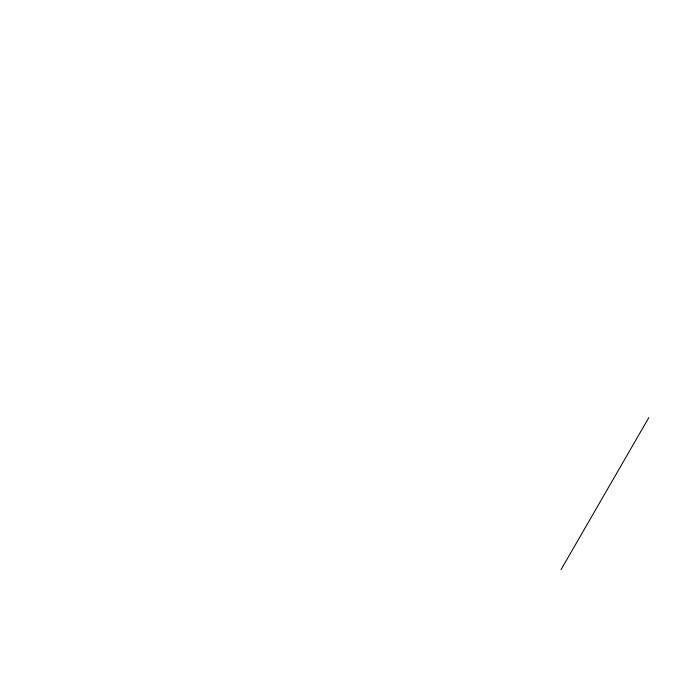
<?xml version="1.0" encoding="UTF-8"?>
<svg xmlns="http://www.w3.org/2000/svg" width="683" height="683" viewBox="0 0 683 683"><rect width="100%" height="100%" fill="white"/><g stroke="black" fill="none" stroke-linecap="round" stroke-linejoin="round"><path stroke-width="1.02" d="M561.033 569.648L648.85 417.552"/></g></svg>
